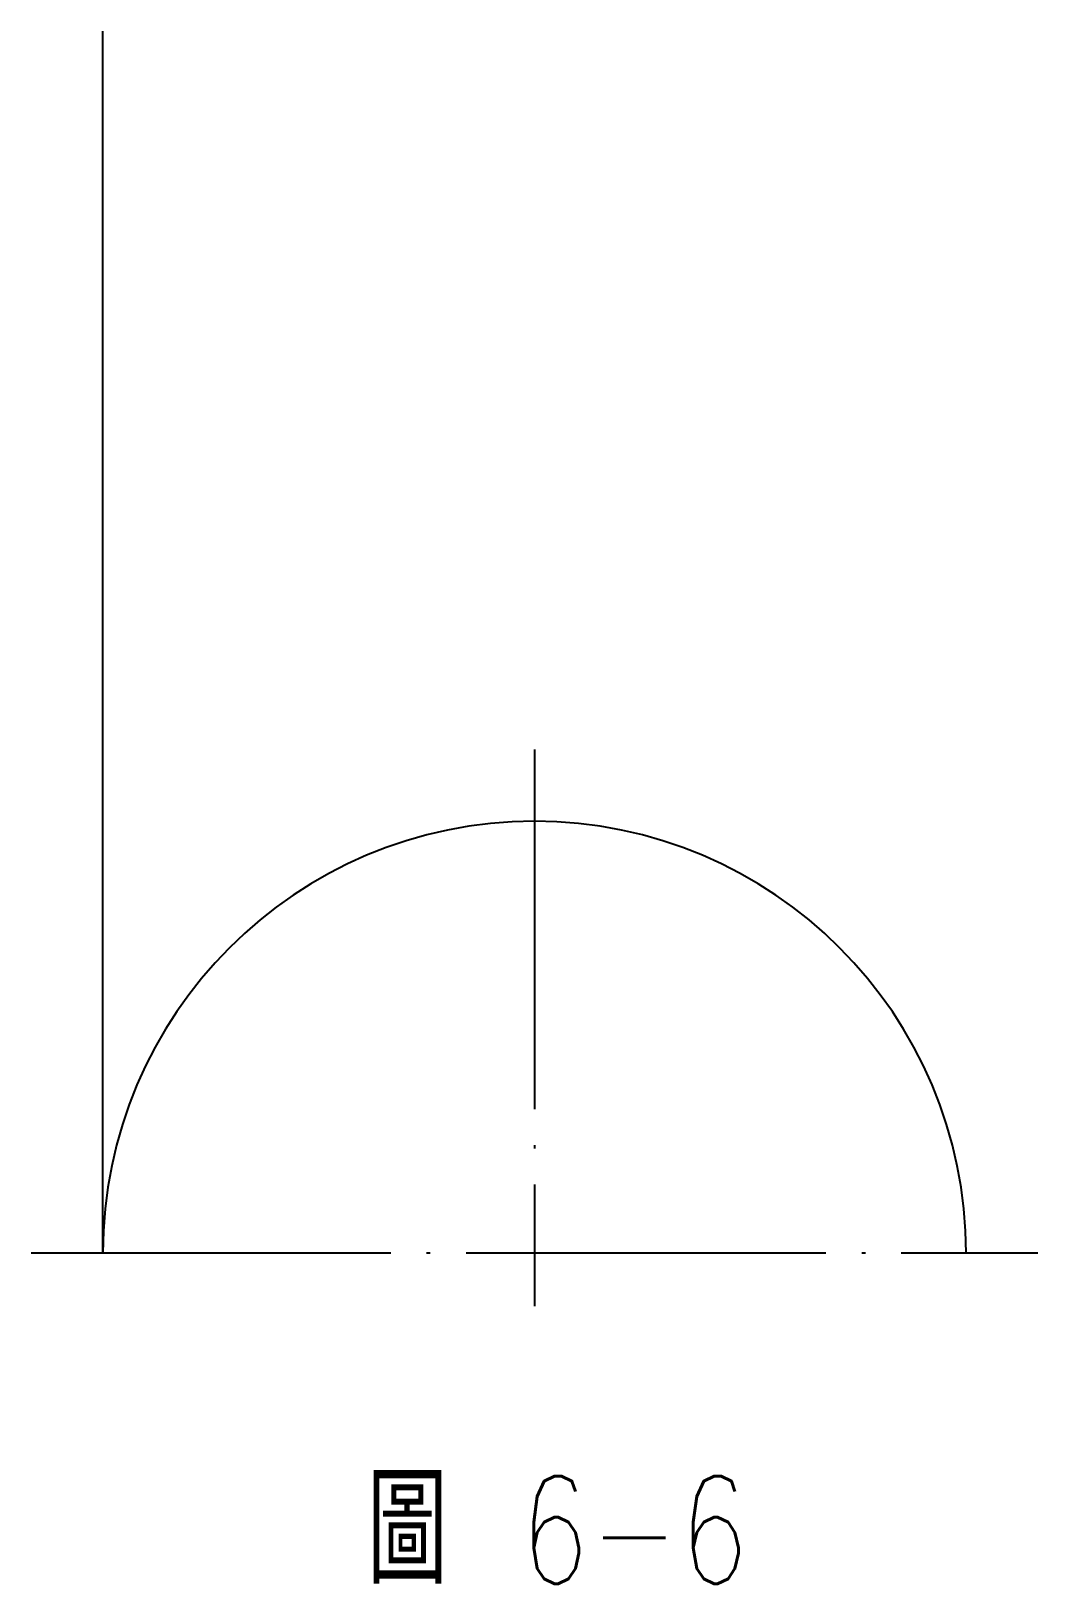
# Model space of a CAD drawing. Extents: x 159.9 to 187.9, y 242.9 to 286.1.
import ezdxf

# ---------------------------------------------------------------- set-up
doc = ezdxf.new("R2010")
doc.units = 0
doc.linetypes.add('CENT10', pattern=[12, 10, -1, 0, -1])
doc.layers.add('CENT10', color=1, linetype='CENT10')
doc.layers.add('輪廓線', color=7, linetype='CONTINUOUS')
doc.styles.add('CNS', font='txt.shx', dxfattribs={"width": 0.75, "height": 3, "bigfont": 'chineset.shx'})

msp = doc.modelspace()

# ---------------------------------------------------------------- linework, layer by layer
at = {"layer": 'CENT10'}
for p, q in [((173.883, 266.084), (173.883, 250.602)), ((159.883, 252.084), (187.883, 252.084))]:
    msp.add_line(p, q, dxfattribs=at)
at = {"layer": '輪廓線'}
msp.add_line((161.883, 252.084), (161.883, 286.052), dxfattribs=at)
msp.add_arc((173.883, 252.084), 12, 0, 180, dxfattribs=at)

# ---------------------------------------------------------------- texts
at = {"layer": '輪廓線', "style": 'CNS', "width": 0.75}
msp.add_text('圖 6-6', height=3, dxfattribs=at).set_placement((169.222, 242.883))

doc.saveas('drawing.dxf')
